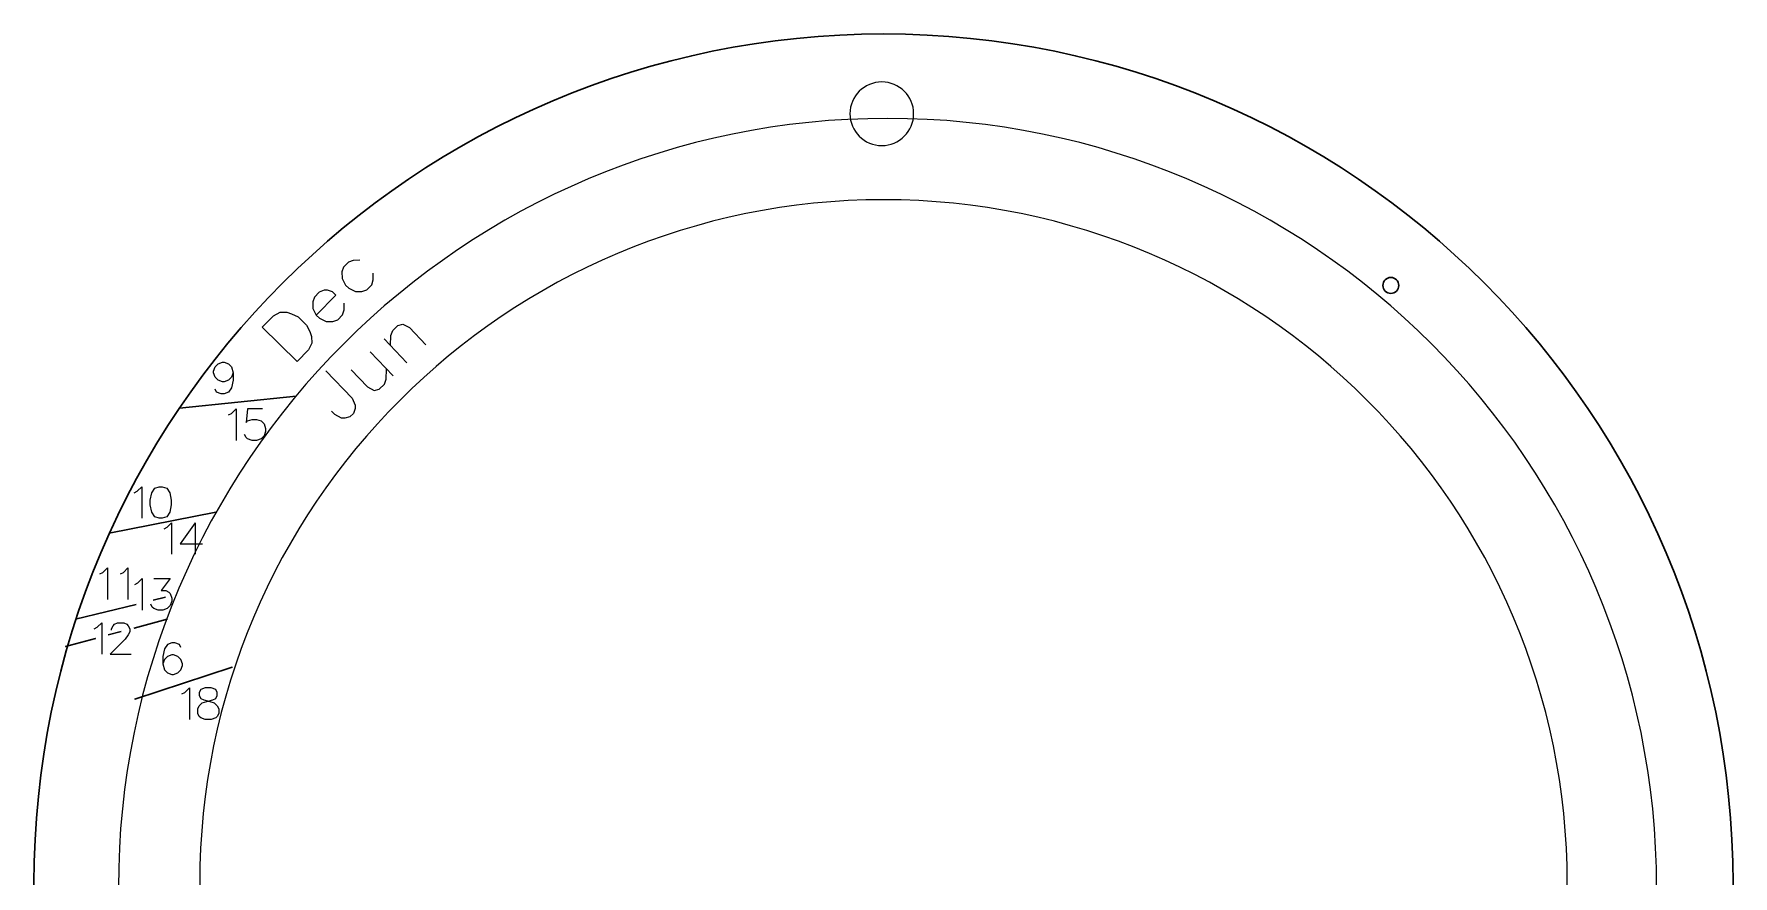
# Model space of a CAD drawing. Header units: centimetres. Extents: x -21.6 to 10.2, y -8.4 to 17.
# Drawn here: x -10.19 to -0.21, y -3.28 to 1.66 of the extents above; entities that cross this region are included whole.
import ezdxf

# ---------------------------------------------------------------- set-up
doc = ezdxf.new("R2010")
doc.units = ezdxf.units.CM
doc.header["$MEASUREMENT"] = 0
doc.layers.add('layer 1', color=7, linetype='Continuous')

msp = doc.modelspace()

# ---------------------------------------------------------------- linework, layer by layer
at = {"layer": 'layer 1', "lineweight": 30}
for points, knots in [([(-0.21474, -3.32664), (-0.21474, -6.07977), (-2.44745, -8.31248), (-5.20059, -8.31248), (-5.20059, -8.31248), (-7.95373, -8.31248), (-10.18643, -6.07977), (-10.18643, -3.32663), (-10.18643, -3.32663), (-10.18643, -0.57349), (-7.95373, 1.65921), (-5.20059, 1.65921), (-5.20059, 1.65921), (-2.44745, 1.65921), (-0.21474, -0.57349), (-0.21474, -3.32663), (-0.21474, -3.32663), (-0.21474, -3.32663), (-0.21474, -3.32664), (-0.21474, -3.32664)], [0, 0, 0, 0, 0.1666667, 0.1666667, 0.1666667, 0.1666667, 0.3333333, 0.3333333, 0.3333333, 0.3333333, 0.5, 0.5, 0.5, 0.5, 0.6666667, 0.6666667, 0.6666667, 0.6666667, 1, 1, 1, 1]), ([(-2.17634, 0.18344), (-2.17632, 0.15773), (-2.19717, 0.13688), (-2.22288, 0.13688), (-2.22288, 0.13688), (-2.24859, 0.13688), (-2.26944, 0.15773), (-2.26944, 0.18344), (-2.26944, 0.18344), (-2.26944, 0.20915), (-2.24859, 0.23), (-2.22288, 0.23), (-2.22288, 0.23), (-2.19717, 0.23), (-2.17632, 0.20915), (-2.17632, 0.18344), (-2.17632, 0.18344), (-2.17632, 0.18344), (-2.17634, 0.18344), (-2.17634, 0.18344)], [0, 0, 0, 0, 0.1666667, 0.1666667, 0.1666667, 0.1666667, 0.3333333, 0.3333333, 0.3333333, 0.3333333, 0.5, 0.5, 0.5, 0.5, 0.6666667, 0.6666667, 0.6666667, 0.6666667, 1, 1, 1, 1]), ([(-9.33308, -0.53777), (-9.33308, -0.53777), (-9.33308, -0.53777), (-9.33308, -0.53777), (-9.33308, -0.53777), (-9.33308, -0.53777), (-9.33308, -0.53777), (-9.33308, -0.53777)], [0, 0, 0, 0, 0.3333333, 0.3333333, 0.3333333, 0.3333333, 1, 1, 1, 1]), ([(-9.7459, -1.27128), (-9.7459, -1.27128), (-9.7459, -1.27128), (-9.7459, -1.27128), (-9.7459, -1.27128), (-9.7459, -1.27128), (-9.7459, -1.27128), (-9.7459, -1.27128)], [0, 0, 0, 0, 0.3333333, 0.3333333, 0.3333333, 0.3333333, 1, 1, 1, 1]), ([(-9.48696, -1.66454), (-9.48696, -1.66454), (-9.48696, -1.66454), (-9.48696, -1.66454), (-9.48696, -1.66454), (-9.48696, -1.66454), (-9.48696, -1.66454), (-9.48696, -1.66454)], [0, 0, 0, 0, 0.3333333, 0.3333333, 0.3333333, 0.3333333, 1, 1, 1, 1]), ([(-9.59929, -1.82732), (-9.59929, -1.82732), (-9.59929, -1.82732), (-9.59929, -1.82732), (-9.59929, -1.82732), (-9.59929, -1.82732), (-9.59929, -1.82732), (-9.59929, -1.82732)], [0, 0, 0, 0, 0.3333333, 0.3333333, 0.3333333, 0.3333333, 1, 1, 1, 1]), ([(-9.59517, -2.24475), (-9.59517, -2.24475), (-9.59517, -2.24475), (-9.59517, -2.24475), (-9.59517, -2.24475), (-9.59517, -2.24475), (-9.59517, -2.24475), (-9.59517, -2.24475)], [0, 0, 0, 0, 0.3333333, 0.3333333, 0.3333333, 0.3333333, 1, 1, 1, 1])]:
    msp.add_open_spline(points, degree=3, knots=knots, dxfattribs=at)
at = {"layer": 'layer 1', "lineweight": 25}
for points, knots in [([(-5.02361, 1.19111), (-5.02361, 1.19111), (-5.02361, 1.19111), (-5.02361, 1.19111), (-5.02361, 1.19111), (-5.02361, 1.08795), (-5.10726, 1.00429), (-5.21042, 1.00429), (-5.21042, 1.00429), (-5.21042, 1.00429), (-5.21042, 1.00429), (-5.21042, 1.00429), (-5.21042, 1.00429), (-5.21042, 1.00429), (-5.21042, 1.00429), (-5.21042, 1.00429), (-5.21042, 1.00429), (-5.31358, 1.00429), (-5.39724, 1.08795), (-5.39724, 1.19111), (-5.39724, 1.19111), (-5.39724, 1.19111), (-5.39724, 1.19111), (-5.39724, 1.19111), (-5.39724, 1.19111), (-5.39724, 1.19111), (-5.39724, 1.19111), (-5.39724, 1.19111), (-5.39724, 1.19111), (-5.39724, 1.29427), (-5.31358, 1.37793), (-5.21042, 1.37793), (-5.21042, 1.37793), (-5.21042, 1.37793), (-5.21042, 1.37793), (-5.21042, 1.37793), (-5.21042, 1.37793), (-5.21042, 1.37793), (-5.21042, 1.37793), (-5.21042, 1.37793), (-5.21042, 1.37793), (-5.10726, 1.37793), (-5.02361, 1.29427), (-5.02361, 1.19111), (-5.02361, 1.19111), (-5.02361, 1.19111), (-5.02361, 1.19111), (-5.02361, 1.19111)], [0, 0, 0, 0, 0.0769231, 0.0769231, 0.0769231, 0.0769231, 0.1538462, 0.1538462, 0.1538462, 0.1538462, 0.2307692, 0.2307692, 0.2307692, 0.2307692, 0.3076923, 0.3076923, 0.3076923, 0.3076923, 0.3846154, 0.3846154, 0.3846154, 0.3846154, 0.4615385, 0.4615385, 0.4615385, 0.4615385, 0.5384615, 0.5384615, 0.5384615, 0.5384615, 0.6153846, 0.6153846, 0.6153846, 0.6153846, 0.6923077, 0.6923077, 0.6923077, 0.6923077, 0.7692308, 0.7692308, 0.7692308, 0.7692308, 0.8461538, 0.8461538, 0.8461538, 0.8461538, 1, 1, 1, 1]), ([(-0.663, -3.3503), (-0.663, -3.35029), (-0.663, -3.35029), (-0.663, -3.35029), (-0.663, -3.35029), (-0.663, -5.84284), (-2.68438, -7.86422), (-5.17692, -7.86422), (-5.17692, -7.86422), (-5.17692, -7.86422), (-5.17692, -7.86422), (-5.17692, -7.86422), (-5.17692, -7.86422), (-7.66947, -7.86422), (-9.69085, -5.84284), (-9.69085, -3.35029), (-9.69085, -3.35029), (-9.69085, -3.35029), (-9.69085, -3.35029), (-9.69085, -3.35029), (-9.69085, -3.35029), (-9.69085, -0.85774), (-7.66947, 1.16363), (-5.17692, 1.16363), (-5.17692, 1.16363), (-5.17692, 1.16363), (-5.17692, 1.16363), (-5.17692, 1.16363), (-5.17692, 1.16363), (-2.68438, 1.16363), (-0.663, -0.85774), (-0.663, -3.35029), (-0.663, -3.35029), (-0.663, -3.35029), (-0.663, -3.3503), (-0.663, -3.3503)], [0, 0, 0, 0, 0.1, 0.1, 0.1, 0.1, 0.2, 0.2, 0.2, 0.2, 0.3, 0.3, 0.3, 0.3, 0.4, 0.4, 0.4, 0.4, 0.5, 0.5, 0.5, 0.5, 0.6, 0.6, 0.6, 0.6, 0.7, 0.7, 0.7, 0.7, 0.8, 0.8, 0.8, 0.8, 1, 1, 1, 1]), ([(-1.18772, -3.32664), (-1.18771, -5.54251), (-2.98471, -7.33951), (-5.20059, -7.33951), (-5.20059, -7.33951), (-7.41647, -7.33951), (-9.21346, -5.54251), (-9.21346, -3.32663), (-9.21346, -3.32663), (-9.21346, -1.11075), (-7.41647, 0.68624), (-5.20059, 0.68624), (-5.20059, 0.68624), (-2.98471, 0.68624), (-1.18771, -1.11075), (-1.18771, -3.32663), (-1.18771, -3.32663), (-1.18771, -3.32663), (-1.18772, -3.32664), (-1.18772, -3.32664)], [0, 0, 0, 0, 0.1666667, 0.1666667, 0.1666667, 0.1666667, 0.3333333, 0.3333333, 0.3333333, 0.3333333, 0.5, 0.5, 0.5, 0.5, 0.6666667, 0.6666667, 0.6666667, 0.6666667, 1, 1, 1, 1])]:
    msp.add_open_spline(points, degree=3, knots=knots, dxfattribs=at)
at = {"layer": 'layer 1', "lineweight": 13}
for points, knots in [([(-8.2737, 0.33124), (-8.2737, 0.33124), (-8.31227, 0.3307), (-8.31227, 0.3307), (-8.31227, 0.3307), (-8.31227, 0.3307), (-8.34106, 0.32066), (-8.34106, 0.32066), (-8.34106, 0.32066), (-8.34106, 0.32066), (-8.36958, 0.29133), (-8.36958, 0.29133), (-8.36958, 0.29133), (-8.36958, 0.29133), (-8.37882, 0.26227), (-8.37882, 0.26227), (-8.37882, 0.26227), (-8.37882, 0.26227), (-8.37828, 0.2237), (-8.37828, 0.2237), (-8.37828, 0.2237), (-8.37828, 0.2237), (-8.35846, 0.1854), (-8.35846, 0.1854), (-8.35846, 0.1854), (-8.35846, 0.1854), (-8.33891, 0.16639), (-8.33891, 0.16639), (-8.33891, 0.16639), (-8.33891, 0.16639), (-8.30008, 0.14764), (-8.30008, 0.14764), (-8.30008, 0.14764), (-8.30008, 0.14764), (-8.26151, 0.14818), (-8.26151, 0.14818), (-8.26151, 0.14818), (-8.26151, 0.14818), (-8.23272, 0.15822), (-8.23272, 0.15822), (-8.23272, 0.15822), (-8.23272, 0.15822), (-8.2042, 0.18755), (-8.2042, 0.18755), (-8.2042, 0.18755), (-8.2042, 0.18755), (-8.19496, 0.21661), (-8.19496, 0.21661), (-8.19496, 0.21661), (-8.19496, 0.21661), (-8.1955, 0.25518), (-8.1955, 0.25518)], [0, 0, 0, 0, 0.0714286, 0.0714286, 0.0714286, 0.0714286, 0.1428571, 0.1428571, 0.1428571, 0.1428571, 0.2142857, 0.2142857, 0.2142857, 0.2142857, 0.2857143, 0.2857143, 0.2857143, 0.2857143, 0.3571429, 0.3571429, 0.3571429, 0.3571429, 0.4285714, 0.4285714, 0.4285714, 0.4285714, 0.5, 0.5, 0.5, 0.5, 0.5714286, 0.5714286, 0.5714286, 0.5714286, 0.6428571, 0.6428571, 0.6428571, 0.6428571, 0.7142857, 0.7142857, 0.7142857, 0.7142857, 0.7857143, 0.7857143, 0.7857143, 0.7857143, 0.8571429, 0.8571429, 0.8571429, 0.8571429, 1, 1, 1, 1]), ([(-8.52958, 0.00944), (-8.52958, 0.00944), (-8.4155, 0.12675), (-8.4155, 0.12675), (-8.4155, 0.12675), (-8.4155, 0.12675), (-8.43505, 0.14577), (-8.43505, 0.14577), (-8.43505, 0.14577), (-8.43505, 0.14577), (-8.46411, 0.155), (-8.46411, 0.155), (-8.46411, 0.155), (-8.46411, 0.155), (-8.48339, 0.15474), (-8.48339, 0.15474), (-8.48339, 0.15474), (-8.48339, 0.15474), (-8.51218, 0.14469), (-8.51218, 0.14469), (-8.51218, 0.14469), (-8.51218, 0.14469), (-8.5407, 0.11536), (-8.5407, 0.11536), (-8.5407, 0.11536), (-8.5407, 0.11536), (-8.54994, 0.0863), (-8.54994, 0.0863), (-8.54994, 0.0863), (-8.54994, 0.0863), (-8.5494, 0.04773), (-8.5494, 0.04773), (-8.5494, 0.04773), (-8.5494, 0.04773), (-8.52958, 0.00943), (-8.52958, 0.00943), (-8.52958, 0.00943), (-8.52958, 0.00943), (-8.51003, -0.00958), (-8.51003, -0.00958), (-8.51003, -0.00958), (-8.51003, -0.00958), (-8.4712, -0.02833), (-8.4712, -0.02833), (-8.4712, -0.02833), (-8.4712, -0.02833), (-8.43263, -0.02779), (-8.43263, -0.02779), (-8.43263, -0.02779), (-8.43263, -0.02779), (-8.40384, -0.01775), (-8.40384, -0.01775), (-8.40384, -0.01775), (-8.40384, -0.01775), (-8.37532, 0.01158), (-8.37532, 0.01158), (-8.37532, 0.01158), (-8.37532, 0.01158), (-8.36608, 0.04064), (-8.36608, 0.04064), (-8.36608, 0.04064), (-8.36608, 0.04064), (-8.36662, 0.07921), (-8.36662, 0.07921)], [0, 0, 0, 0, 0.0588235, 0.0588235, 0.0588235, 0.0588235, 0.1176471, 0.1176471, 0.1176471, 0.1176471, 0.1764706, 0.1764706, 0.1764706, 0.1764706, 0.2352941, 0.2352941, 0.2352941, 0.2352941, 0.2941176, 0.2941176, 0.2941176, 0.2941176, 0.3529412, 0.3529412, 0.3529412, 0.3529412, 0.4117647, 0.4117647, 0.4117647, 0.4117647, 0.4705882, 0.4705882, 0.4705882, 0.4705882, 0.5294118, 0.5294118, 0.5294118, 0.5294118, 0.5882353, 0.5882353, 0.5882353, 0.5882353, 0.6470588, 0.6470588, 0.6470588, 0.6470588, 0.7058824, 0.7058824, 0.7058824, 0.7058824, 0.7647059, 0.7647059, 0.7647059, 0.7647059, 0.8235294, 0.8235294, 0.8235294, 0.8235294, 0.8823529, 0.8823529, 0.8823529, 0.8823529, 1, 1, 1, 1]), ([(-8.84681, -0.06248), (-8.84681, -0.06248), (-8.78026, 0.00595), (-8.78026, 0.00595), (-8.78026, 0.00595), (-8.78026, 0.00595), (-8.74196, 0.02577), (-8.74196, 0.02577), (-8.74196, 0.02577), (-8.74196, 0.02577), (-8.70339, 0.02631), (-8.70339, 0.02631), (-8.70339, 0.02631), (-8.70339, 0.02631), (-8.67433, 0.01707), (-8.67433, 0.01707), (-8.67433, 0.01707), (-8.67433, 0.01707), (-8.6355, -0.00168), (-8.6355, -0.00168), (-8.6355, -0.00168), (-8.6355, -0.00168), (-8.58662, -0.04921), (-8.58662, -0.04921), (-8.58662, -0.04921), (-8.58662, -0.04921), (-8.5668, -0.08751), (-8.5668, -0.08751), (-8.5668, -0.08751), (-8.5668, -0.08751), (-8.55676, -0.1163), (-8.55676, -0.1163), (-8.55676, -0.1163), (-8.55676, -0.1163), (-8.55622, -0.15487), (-8.55622, -0.15487), (-8.55622, -0.15487), (-8.55622, -0.15487), (-8.57497, -0.1937), (-8.57497, -0.1937), (-8.57497, -0.1937), (-8.57497, -0.1937), (-8.64152, -0.26213), (-8.64152, -0.26213)], [0, 0, 0, 0, 0.0833333, 0.0833333, 0.0833333, 0.0833333, 0.1666667, 0.1666667, 0.1666667, 0.1666667, 0.25, 0.25, 0.25, 0.25, 0.3333333, 0.3333333, 0.3333333, 0.3333333, 0.4166667, 0.4166667, 0.4166667, 0.4166667, 0.5, 0.5, 0.5, 0.5, 0.5833333, 0.5833333, 0.5833333, 0.5833333, 0.6666667, 0.6666667, 0.6666667, 0.6666667, 0.75, 0.75, 0.75, 0.75, 0.8333333, 0.8333333, 0.8333333, 0.8333333, 1, 1, 1, 1]), ([(-8.09342, -0.16971), (-8.09342, -0.16971), (-8.09175, -0.11053), (-8.09175, -0.11053), (-8.09175, -0.11053), (-8.09175, -0.11053), (-8.08105, -0.08122), (-8.08105, -0.08122), (-8.08105, -0.08122), (-8.08105, -0.08122), (-8.05062, -0.05247), (-8.05062, -0.05247), (-8.05062, -0.05247), (-8.05062, -0.05247), (-8.02075, -0.04344), (-8.02075, -0.04344), (-8.02075, -0.04344), (-8.02075, -0.04344), (-7.98186, -0.06428), (-7.98186, -0.06428), (-7.98186, -0.06428), (-7.98186, -0.06428), (-7.88602, -0.1657), (-7.88602, -0.1657)], [0, 0, 0, 0, 0.1428571, 0.1428571, 0.1428571, 0.1428571, 0.2857143, 0.2857143, 0.2857143, 0.2857143, 0.4285714, 0.4285714, 0.4285714, 0.4285714, 0.5714286, 0.5714286, 0.5714286, 0.5714286, 0.7142857, 0.7142857, 0.7142857, 0.7142857, 1, 1, 1, 1]), ([(-8.47266, -0.31691), (-8.47266, -0.31691), (-8.31933, -0.47918), (-8.31933, -0.47918), (-8.31933, -0.47918), (-8.31933, -0.47918), (-8.30072, -0.51919), (-8.30072, -0.51919), (-8.30072, -0.51919), (-8.30072, -0.51919), (-8.30127, -0.53891), (-8.30127, -0.53891), (-8.30127, -0.53891), (-8.30127, -0.53891), (-8.31197, -0.56822), (-8.31197, -0.56822), (-8.31197, -0.56822), (-8.31197, -0.56822), (-8.33226, -0.58739), (-8.33226, -0.58739), (-8.33226, -0.58739), (-8.33226, -0.58739), (-8.36212, -0.59641), (-8.36212, -0.59641), (-8.36212, -0.59641), (-8.36212, -0.59641), (-8.38185, -0.59585), (-8.38185, -0.59585), (-8.38185, -0.59585), (-8.38185, -0.59585), (-8.42074, -0.57501), (-8.42074, -0.57501), (-8.42074, -0.57501), (-8.42074, -0.57501), (-8.43991, -0.55473), (-8.43991, -0.55473)], [0, 0, 0, 0, 0.1, 0.1, 0.1, 0.1, 0.2, 0.2, 0.2, 0.2, 0.3, 0.3, 0.3, 0.3, 0.4, 0.4, 0.4, 0.4, 0.5, 0.5, 0.5, 0.5, 0.6, 0.6, 0.6, 0.6, 0.7, 0.7, 0.7, 0.7, 0.8, 0.8, 0.8, 0.8, 1, 1, 1, 1]), ([(-8.32444, -0.31123), (-8.32444, -0.31123), (-8.22861, -0.41265), (-8.22861, -0.41265), (-8.22861, -0.41265), (-8.22861, -0.41265), (-8.18972, -0.43349), (-8.18972, -0.43349), (-8.18972, -0.43349), (-8.18972, -0.43349), (-8.15985, -0.42447), (-8.15985, -0.42447), (-8.15985, -0.42447), (-8.15985, -0.42447), (-8.12942, -0.39572), (-8.12942, -0.39572), (-8.12942, -0.39572), (-8.12942, -0.39572), (-8.11872, -0.36641), (-8.11872, -0.36641), (-8.11872, -0.36641), (-8.11872, -0.36641), (-8.11705, -0.30723), (-8.11705, -0.30723)], [0, 0, 0, 0, 0.1428571, 0.1428571, 0.1428571, 0.1428571, 0.2857143, 0.2857143, 0.2857143, 0.2857143, 0.4285714, 0.4285714, 0.4285714, 0.4285714, 0.5714286, 0.5714286, 0.5714286, 0.5714286, 0.7142857, 0.7142857, 0.7142857, 0.7142857, 1, 1, 1, 1])]:
    msp.add_open_spline(points, degree=3, knots=knots, dxfattribs=at)
for points in [[(-8.84681, -0.06248), (-8.84681, -0.06248), (-8.64152, -0.26213), (-8.64152, -0.26213)], [(-8.13175, -0.12914), (-8.13175, -0.12914), (-7.99758, -0.27112), (-7.99758, -0.27112)], [(-8.21288, -0.20581), (-8.21288, -0.20581), (-8.07871, -0.3478), (-8.07871, -0.3478)]]:
    msp.add_open_spline(points, degree=3, dxfattribs=at)
at = {"layer": 'layer 1', "lineweight": 9}
for points, knots in [([(-9.01795, -0.32931), (-9.01795, -0.32931), (-9.02676, -0.35573), (-9.02676, -0.35573), (-9.02676, -0.35573), (-9.02676, -0.35573), (-9.04438, -0.37335), (-9.04438, -0.37335), (-9.04438, -0.37335), (-9.04438, -0.37335), (-9.0708, -0.38216), (-9.0708, -0.38216), (-9.0708, -0.38216), (-9.0708, -0.38216), (-9.07961, -0.38216), (-9.07961, -0.38216), (-9.07961, -0.38216), (-9.07961, -0.38216), (-9.10603, -0.37335), (-9.10603, -0.37335), (-9.10603, -0.37335), (-9.10603, -0.37335), (-9.12365, -0.35573), (-9.12365, -0.35573), (-9.12365, -0.35573), (-9.12365, -0.35573), (-9.13246, -0.32931), (-9.13246, -0.32931), (-9.13246, -0.32931), (-9.13246, -0.32931), (-9.13246, -0.3205), (-9.13246, -0.3205), (-9.13246, -0.3205), (-9.13246, -0.3205), (-9.12365, -0.29408), (-9.12365, -0.29408), (-9.12365, -0.29408), (-9.12365, -0.29408), (-9.10603, -0.27646), (-9.10603, -0.27646), (-9.10603, -0.27646), (-9.10603, -0.27646), (-9.07961, -0.26765), (-9.07961, -0.26765), (-9.07961, -0.26765), (-9.07961, -0.26765), (-9.0708, -0.26765), (-9.0708, -0.26765), (-9.0708, -0.26765), (-9.0708, -0.26765), (-9.04438, -0.27646), (-9.04438, -0.27646), (-9.04438, -0.27646), (-9.04438, -0.27646), (-9.02676, -0.29408), (-9.02676, -0.29408), (-9.02676, -0.29408), (-9.02676, -0.29408), (-9.01795, -0.32931), (-9.01795, -0.32931), (-9.01795, -0.32931), (-9.01795, -0.32931), (-9.01795, -0.37335), (-9.01795, -0.37335), (-9.01795, -0.37335), (-9.01795, -0.37335), (-9.02676, -0.41739), (-9.02676, -0.41739), (-9.02676, -0.41739), (-9.02676, -0.41739), (-9.04438, -0.44381), (-9.04438, -0.44381), (-9.04438, -0.44381), (-9.04438, -0.44381), (-9.0708, -0.45262), (-9.0708, -0.45262), (-9.0708, -0.45262), (-9.0708, -0.45262), (-9.08842, -0.45262), (-9.08842, -0.45262), (-9.08842, -0.45262), (-9.08842, -0.45262), (-9.11484, -0.44381), (-9.11484, -0.44381), (-9.11484, -0.44381), (-9.11484, -0.44381), (-9.12365, -0.42619), (-9.12365, -0.42619)], [0, 0, 0, 0, 0.0434783, 0.0434783, 0.0434783, 0.0434783, 0.0869565, 0.0869565, 0.0869565, 0.0869565, 0.1304348, 0.1304348, 0.1304348, 0.1304348, 0.173913, 0.173913, 0.173913, 0.173913, 0.2173913, 0.2173913, 0.2173913, 0.2173913, 0.2608696, 0.2608696, 0.2608696, 0.2608696, 0.3043478, 0.3043478, 0.3043478, 0.3043478, 0.3478261, 0.3478261, 0.3478261, 0.3478261, 0.3913043, 0.3913043, 0.3913043, 0.3913043, 0.4347826, 0.4347826, 0.4347826, 0.4347826, 0.4782609, 0.4782609, 0.4782609, 0.4782609, 0.5217391, 0.5217391, 0.5217391, 0.5217391, 0.5652174, 0.5652174, 0.5652174, 0.5652174, 0.6086957, 0.6086957, 0.6086957, 0.6086957, 0.6521739, 0.6521739, 0.6521739, 0.6521739, 0.6956522, 0.6956522, 0.6956522, 0.6956522, 0.7391304, 0.7391304, 0.7391304, 0.7391304, 0.7826087, 0.7826087, 0.7826087, 0.7826087, 0.826087, 0.826087, 0.826087, 0.826087, 0.8695652, 0.8695652, 0.8695652, 0.8695652, 0.9130435, 0.9130435, 0.9130435, 0.9130435, 1, 1, 1, 1]), ([(-9.04406, -0.57616), (-9.04406, -0.57616), (-9.02644, -0.56735), (-9.02644, -0.56735), (-9.02644, -0.56735), (-9.02644, -0.56735), (-9.00002, -0.54093), (-9.00002, -0.54093), (-9.00002, -0.54093), (-9.00002, -0.54093), (-9.00002, -0.72589), (-9.00002, -0.72589)], [0, 0, 0, 0, 0.25, 0.25, 0.25, 0.25, 0.5, 0.5, 0.5, 0.5, 1, 1, 1, 1]), ([(-8.84508, -0.54093), (-8.84508, -0.54093), (-8.93316, -0.54093), (-8.93316, -0.54093), (-8.93316, -0.54093), (-8.93316, -0.54093), (-8.94197, -0.6202), (-8.94197, -0.6202), (-8.94197, -0.6202), (-8.94197, -0.6202), (-8.93316, -0.61139), (-8.93316, -0.61139), (-8.93316, -0.61139), (-8.93316, -0.61139), (-8.90674, -0.60258), (-8.90674, -0.60258), (-8.90674, -0.60258), (-8.90674, -0.60258), (-8.88032, -0.60258), (-8.88032, -0.60258), (-8.88032, -0.60258), (-8.88032, -0.60258), (-8.8539, -0.61139), (-8.8539, -0.61139), (-8.8539, -0.61139), (-8.8539, -0.61139), (-8.83628, -0.62901), (-8.83628, -0.62901), (-8.83628, -0.62901), (-8.83628, -0.62901), (-8.82747, -0.65543), (-8.82747, -0.65543), (-8.82747, -0.65543), (-8.82747, -0.65543), (-8.82747, -0.67305), (-8.82747, -0.67305), (-8.82747, -0.67305), (-8.82747, -0.67305), (-8.83628, -0.69947), (-8.83628, -0.69947), (-8.83628, -0.69947), (-8.83628, -0.69947), (-8.8539, -0.71709), (-8.8539, -0.71709), (-8.8539, -0.71709), (-8.8539, -0.71709), (-8.88032, -0.7259), (-8.88032, -0.7259), (-8.88032, -0.7259), (-8.88032, -0.7259), (-8.90674, -0.7259), (-8.90674, -0.7259), (-8.90674, -0.7259), (-8.90674, -0.7259), (-8.93316, -0.71709), (-8.93316, -0.71709), (-8.93316, -0.71709), (-8.93316, -0.71709), (-8.94197, -0.70828), (-8.94197, -0.70828), (-8.94197, -0.70828), (-8.94197, -0.70828), (-8.95078, -0.69066), (-8.95078, -0.69066)], [0, 0, 0, 0, 0.0588235, 0.0588235, 0.0588235, 0.0588235, 0.1176471, 0.1176471, 0.1176471, 0.1176471, 0.1764706, 0.1764706, 0.1764706, 0.1764706, 0.2352941, 0.2352941, 0.2352941, 0.2352941, 0.2941176, 0.2941176, 0.2941176, 0.2941176, 0.3529412, 0.3529412, 0.3529412, 0.3529412, 0.4117647, 0.4117647, 0.4117647, 0.4117647, 0.4705882, 0.4705882, 0.4705882, 0.4705882, 0.5294118, 0.5294118, 0.5294118, 0.5294118, 0.5882353, 0.5882353, 0.5882353, 0.5882353, 0.6470588, 0.6470588, 0.6470588, 0.6470588, 0.7058824, 0.7058824, 0.7058824, 0.7058824, 0.7647059, 0.7647059, 0.7647059, 0.7647059, 0.8235294, 0.8235294, 0.8235294, 0.8235294, 0.8823529, 0.8823529, 0.8823529, 0.8823529, 1, 1, 1, 1]), ([(-9.59765, -1.03339), (-9.59765, -1.03339), (-9.58003, -1.02458), (-9.58003, -1.02458), (-9.58003, -1.02458), (-9.58003, -1.02458), (-9.55361, -0.99816), (-9.55361, -0.99816), (-9.55361, -0.99816), (-9.55361, -0.99816), (-9.55361, -1.18312), (-9.55361, -1.18312)], [0, 0, 0, 0, 0.25, 0.25, 0.25, 0.25, 0.5, 0.5, 0.5, 0.5, 1, 1, 1, 1]), ([(-9.45151, -0.99816), (-9.45151, -0.99816), (-9.47793, -1.00697), (-9.47793, -1.00697), (-9.47793, -1.00697), (-9.47793, -1.00697), (-9.49555, -1.03339), (-9.49555, -1.03339), (-9.49555, -1.03339), (-9.49555, -1.03339), (-9.50436, -1.07743), (-9.50436, -1.07743), (-9.50436, -1.07743), (-9.50436, -1.07743), (-9.50436, -1.10385), (-9.50436, -1.10385), (-9.50436, -1.10385), (-9.50436, -1.10385), (-9.49555, -1.14789), (-9.49555, -1.14789), (-9.49555, -1.14789), (-9.49555, -1.14789), (-9.47793, -1.17431), (-9.47793, -1.17431), (-9.47793, -1.17431), (-9.47793, -1.17431), (-9.45151, -1.18312), (-9.45151, -1.18312), (-9.45151, -1.18312), (-9.45151, -1.18312), (-9.43389, -1.18312), (-9.43389, -1.18312), (-9.43389, -1.18312), (-9.43389, -1.18312), (-9.40747, -1.17431), (-9.40747, -1.17431), (-9.40747, -1.17431), (-9.40747, -1.17431), (-9.38985, -1.14789), (-9.38985, -1.14789), (-9.38985, -1.14789), (-9.38985, -1.14789), (-9.38104, -1.10385), (-9.38104, -1.10385), (-9.38104, -1.10385), (-9.38104, -1.10385), (-9.38104, -1.07743), (-9.38104, -1.07743), (-9.38104, -1.07743), (-9.38104, -1.07743), (-9.38985, -1.03339), (-9.38985, -1.03339), (-9.38985, -1.03339), (-9.38985, -1.03339), (-9.40747, -1.00697), (-9.40747, -1.00697), (-9.40747, -1.00697), (-9.40747, -1.00697), (-9.43389, -0.99816), (-9.43389, -0.99816), (-9.43389, -0.99816), (-9.43389, -0.99816), (-9.45151, -0.99816), (-9.45151, -0.99816)], [0, 0, 0, 0, 0.0588235, 0.0588235, 0.0588235, 0.0588235, 0.1176471, 0.1176471, 0.1176471, 0.1176471, 0.1764706, 0.1764706, 0.1764706, 0.1764706, 0.2352941, 0.2352941, 0.2352941, 0.2352941, 0.2941176, 0.2941176, 0.2941176, 0.2941176, 0.3529412, 0.3529412, 0.3529412, 0.3529412, 0.4117647, 0.4117647, 0.4117647, 0.4117647, 0.4705882, 0.4705882, 0.4705882, 0.4705882, 0.5294118, 0.5294118, 0.5294118, 0.5294118, 0.5882353, 0.5882353, 0.5882353, 0.5882353, 0.6470588, 0.6470588, 0.6470588, 0.6470588, 0.7058824, 0.7058824, 0.7058824, 0.7058824, 0.7647059, 0.7647059, 0.7647059, 0.7647059, 0.8235294, 0.8235294, 0.8235294, 0.8235294, 0.8823529, 0.8823529, 0.8823529, 0.8823529, 1, 1, 1, 1]), ([(-9.42242, -1.24437), (-9.42242, -1.24437), (-9.4048, -1.23556), (-9.4048, -1.23556), (-9.4048, -1.23556), (-9.4048, -1.23556), (-9.37838, -1.20914), (-9.37838, -1.20914), (-9.37838, -1.20914), (-9.37838, -1.20914), (-9.37838, -1.3941), (-9.37838, -1.3941)], [0, 0, 0, 0, 0.25, 0.25, 0.25, 0.25, 0.5, 0.5, 0.5, 0.5, 1, 1, 1, 1]), ([(-9.24105, -1.20914), (-9.24105, -1.20914), (-9.32913, -1.33245), (-9.32913, -1.33245), (-9.32913, -1.33245), (-9.32913, -1.33245), (-9.19701, -1.33245), (-9.19701, -1.33245)], [0, 0, 0, 0, 0.3333333, 0.3333333, 0.3333333, 0.3333333, 1, 1, 1, 1]), ([(-9.79917, -1.50983), (-9.79917, -1.50983), (-9.78155, -1.50102), (-9.78155, -1.50102), (-9.78155, -1.50102), (-9.78155, -1.50102), (-9.75513, -1.4746), (-9.75513, -1.4746), (-9.75513, -1.4746), (-9.75513, -1.4746), (-9.75513, -1.65956), (-9.75513, -1.65956)], [0, 0, 0, 0, 0.25, 0.25, 0.25, 0.25, 0.5, 0.5, 0.5, 0.5, 1, 1, 1, 1]), ([(-9.67946, -1.50983), (-9.67946, -1.50983), (-9.66184, -1.50102), (-9.66184, -1.50102), (-9.66184, -1.50102), (-9.66184, -1.50102), (-9.63542, -1.4746), (-9.63542, -1.4746), (-9.63542, -1.4746), (-9.63542, -1.4746), (-9.63542, -1.65956), (-9.63542, -1.65956)], [0, 0, 0, 0, 0.25, 0.25, 0.25, 0.25, 0.5, 0.5, 0.5, 0.5, 1, 1, 1, 1]), ([(-9.59457, -1.57184), (-9.59457, -1.57184), (-9.57695, -1.56303), (-9.57695, -1.56303), (-9.57695, -1.56303), (-9.57695, -1.56303), (-9.55053, -1.53661), (-9.55053, -1.53661), (-9.55053, -1.53661), (-9.55053, -1.53661), (-9.55053, -1.72157), (-9.55053, -1.72157)], [0, 0, 0, 0, 0.25, 0.25, 0.25, 0.25, 0.5, 0.5, 0.5, 0.5, 1, 1, 1, 1]), ([(-9.48366, -1.53661), (-9.48366, -1.53661), (-9.38677, -1.53661), (-9.38677, -1.53661), (-9.38677, -1.53661), (-9.38677, -1.53661), (-9.43962, -1.60707), (-9.43962, -1.60707), (-9.43962, -1.60707), (-9.43962, -1.60707), (-9.4132, -1.60707), (-9.4132, -1.60707), (-9.4132, -1.60707), (-9.4132, -1.60707), (-9.39558, -1.61588), (-9.39558, -1.61588), (-9.39558, -1.61588), (-9.39558, -1.61588), (-9.38677, -1.62469), (-9.38677, -1.62469), (-9.38677, -1.62469), (-9.38677, -1.62469), (-9.37796, -1.65111), (-9.37796, -1.65111), (-9.37796, -1.65111), (-9.37796, -1.65111), (-9.37796, -1.66873), (-9.37796, -1.66873), (-9.37796, -1.66873), (-9.37796, -1.66873), (-9.38677, -1.69515), (-9.38677, -1.69515), (-9.38677, -1.69515), (-9.38677, -1.69515), (-9.40439, -1.71277), (-9.40439, -1.71277), (-9.40439, -1.71277), (-9.40439, -1.71277), (-9.43081, -1.72158), (-9.43081, -1.72158), (-9.43081, -1.72158), (-9.43081, -1.72158), (-9.45723, -1.72158), (-9.45723, -1.72158), (-9.45723, -1.72158), (-9.45723, -1.72158), (-9.48365, -1.71277), (-9.48365, -1.71277), (-9.48365, -1.71277), (-9.48365, -1.71277), (-9.49246, -1.70396), (-9.49246, -1.70396), (-9.49246, -1.70396), (-9.49246, -1.70396), (-9.50127, -1.68634), (-9.50127, -1.68634)], [0, 0, 0, 0, 0.0666667, 0.0666667, 0.0666667, 0.0666667, 0.1333333, 0.1333333, 0.1333333, 0.1333333, 0.2, 0.2, 0.2, 0.2, 0.2666667, 0.2666667, 0.2666667, 0.2666667, 0.3333333, 0.3333333, 0.3333333, 0.3333333, 0.4, 0.4, 0.4, 0.4, 0.4666667, 0.4666667, 0.4666667, 0.4666667, 0.5333333, 0.5333333, 0.5333333, 0.5333333, 0.6, 0.6, 0.6, 0.6, 0.6666667, 0.6666667, 0.6666667, 0.6666667, 0.7333333, 0.7333333, 0.7333333, 0.7333333, 0.8, 0.8, 0.8, 0.8, 0.8666667, 0.8666667, 0.8666667, 0.8666667, 1, 1, 1, 1]), ([(-9.83262, -1.83138), (-9.83262, -1.83138), (-9.815, -1.82257), (-9.815, -1.82257), (-9.815, -1.82257), (-9.815, -1.82257), (-9.78858, -1.79615), (-9.78858, -1.79615), (-9.78858, -1.79615), (-9.78858, -1.79615), (-9.78858, -1.98111), (-9.78858, -1.98111)], [0, 0, 0, 0, 0.25, 0.25, 0.25, 0.25, 0.5, 0.5, 0.5, 0.5, 1, 1, 1, 1]), ([(-9.73053, -1.84019), (-9.73053, -1.84019), (-9.73053, -1.83138), (-9.73053, -1.83138), (-9.73053, -1.83138), (-9.73053, -1.83138), (-9.72172, -1.81376), (-9.72172, -1.81376), (-9.72172, -1.81376), (-9.72172, -1.81376), (-9.71291, -1.80495), (-9.71291, -1.80495), (-9.71291, -1.80495), (-9.71291, -1.80495), (-9.69529, -1.79614), (-9.69529, -1.79614), (-9.69529, -1.79614), (-9.69529, -1.79614), (-9.66006, -1.79614), (-9.66006, -1.79614), (-9.66006, -1.79614), (-9.66006, -1.79614), (-9.64244, -1.80495), (-9.64244, -1.80495), (-9.64244, -1.80495), (-9.64244, -1.80495), (-9.63363, -1.81376), (-9.63363, -1.81376), (-9.63363, -1.81376), (-9.63363, -1.81376), (-9.62482, -1.83138), (-9.62482, -1.83138), (-9.62482, -1.83138), (-9.62482, -1.83138), (-9.62482, -1.849), (-9.62482, -1.849), (-9.62482, -1.849), (-9.62482, -1.849), (-9.63363, -1.86662), (-9.63363, -1.86662), (-9.63363, -1.86662), (-9.63363, -1.86662), (-9.65125, -1.89304), (-9.65125, -1.89304), (-9.65125, -1.89304), (-9.65125, -1.89304), (-9.73933, -1.98112), (-9.73933, -1.98112), (-9.73933, -1.98112), (-9.73933, -1.98112), (-9.61602, -1.98112), (-9.61602, -1.98112)], [0, 0, 0, 0, 0.0714286, 0.0714286, 0.0714286, 0.0714286, 0.1428571, 0.1428571, 0.1428571, 0.1428571, 0.2142857, 0.2142857, 0.2142857, 0.2142857, 0.2857143, 0.2857143, 0.2857143, 0.2857143, 0.3571429, 0.3571429, 0.3571429, 0.3571429, 0.4285714, 0.4285714, 0.4285714, 0.4285714, 0.5, 0.5, 0.5, 0.5, 0.5714286, 0.5714286, 0.5714286, 0.5714286, 0.6428571, 0.6428571, 0.6428571, 0.6428571, 0.7142857, 0.7142857, 0.7142857, 0.7142857, 0.7857143, 0.7857143, 0.7857143, 0.7857143, 0.8571429, 0.8571429, 0.8571429, 0.8571429, 1, 1, 1, 1]), ([(-9.32404, -1.94138), (-9.32404, -1.94138), (-9.33285, -1.92376), (-9.33285, -1.92376), (-9.33285, -1.92376), (-9.33285, -1.92376), (-9.35927, -1.91495), (-9.35927, -1.91495), (-9.35927, -1.91495), (-9.35927, -1.91495), (-9.37689, -1.91495), (-9.37689, -1.91495), (-9.37689, -1.91495), (-9.37689, -1.91495), (-9.40331, -1.92376), (-9.40331, -1.92376), (-9.40331, -1.92376), (-9.40331, -1.92376), (-9.42093, -1.95018), (-9.42093, -1.95018), (-9.42093, -1.95018), (-9.42093, -1.95018), (-9.42974, -1.99422), (-9.42974, -1.99422), (-9.42974, -1.99422), (-9.42974, -1.99422), (-9.42974, -2.03826), (-9.42974, -2.03826), (-9.42974, -2.03826), (-9.42974, -2.03826), (-9.42093, -2.07349), (-9.42093, -2.07349), (-9.42093, -2.07349), (-9.42093, -2.07349), (-9.40331, -2.09111), (-9.40331, -2.09111), (-9.40331, -2.09111), (-9.40331, -2.09111), (-9.37689, -2.09992), (-9.37689, -2.09992), (-9.37689, -2.09992), (-9.37689, -2.09992), (-9.36808, -2.09992), (-9.36808, -2.09992), (-9.36808, -2.09992), (-9.36808, -2.09992), (-9.34166, -2.09111), (-9.34166, -2.09111), (-9.34166, -2.09111), (-9.34166, -2.09111), (-9.32404, -2.07349), (-9.32404, -2.07349), (-9.32404, -2.07349), (-9.32404, -2.07349), (-9.31523, -2.04707), (-9.31523, -2.04707), (-9.31523, -2.04707), (-9.31523, -2.04707), (-9.31523, -2.03826), (-9.31523, -2.03826), (-9.31523, -2.03826), (-9.31523, -2.03826), (-9.32404, -2.01184), (-9.32404, -2.01184), (-9.32404, -2.01184), (-9.32404, -2.01184), (-9.34166, -1.99422), (-9.34166, -1.99422), (-9.34166, -1.99422), (-9.34166, -1.99422), (-9.36808, -1.98541), (-9.36808, -1.98541), (-9.36808, -1.98541), (-9.36808, -1.98541), (-9.37689, -1.98541), (-9.37689, -1.98541), (-9.37689, -1.98541), (-9.37689, -1.98541), (-9.40331, -1.99422), (-9.40331, -1.99422), (-9.40331, -1.99422), (-9.40331, -1.99422), (-9.42093, -2.01184), (-9.42093, -2.01184), (-9.42093, -2.01184), (-9.42093, -2.01184), (-9.42974, -2.03826), (-9.42974, -2.03826)], [0, 0, 0, 0, 0.0434783, 0.0434783, 0.0434783, 0.0434783, 0.0869565, 0.0869565, 0.0869565, 0.0869565, 0.1304348, 0.1304348, 0.1304348, 0.1304348, 0.173913, 0.173913, 0.173913, 0.173913, 0.2173913, 0.2173913, 0.2173913, 0.2173913, 0.2608696, 0.2608696, 0.2608696, 0.2608696, 0.3043478, 0.3043478, 0.3043478, 0.3043478, 0.3478261, 0.3478261, 0.3478261, 0.3478261, 0.3913043, 0.3913043, 0.3913043, 0.3913043, 0.4347826, 0.4347826, 0.4347826, 0.4347826, 0.4782609, 0.4782609, 0.4782609, 0.4782609, 0.5217391, 0.5217391, 0.5217391, 0.5217391, 0.5652174, 0.5652174, 0.5652174, 0.5652174, 0.6086957, 0.6086957, 0.6086957, 0.6086957, 0.6521739, 0.6521739, 0.6521739, 0.6521739, 0.6956522, 0.6956522, 0.6956522, 0.6956522, 0.7391304, 0.7391304, 0.7391304, 0.7391304, 0.7826087, 0.7826087, 0.7826087, 0.7826087, 0.826087, 0.826087, 0.826087, 0.826087, 0.8695652, 0.8695652, 0.8695652, 0.8695652, 0.9130435, 0.9130435, 0.9130435, 0.9130435, 1, 1, 1, 1]), ([(-9.31855, -2.21413), (-9.31855, -2.21413), (-9.30093, -2.20532), (-9.30093, -2.20532), (-9.30093, -2.20532), (-9.30093, -2.20532), (-9.27451, -2.1789), (-9.27451, -2.1789), (-9.27451, -2.1789), (-9.27451, -2.1789), (-9.27451, -2.36386), (-9.27451, -2.36386)], [0, 0, 0, 0, 0.25, 0.25, 0.25, 0.25, 0.5, 0.5, 0.5, 0.5, 1, 1, 1, 1]), ([(-9.18123, -2.1789), (-9.18123, -2.1789), (-9.20765, -2.18771), (-9.20765, -2.18771), (-9.20765, -2.18771), (-9.20765, -2.18771), (-9.21646, -2.20533), (-9.21646, -2.20533), (-9.21646, -2.20533), (-9.21646, -2.20533), (-9.21646, -2.22295), (-9.21646, -2.22295), (-9.21646, -2.22295), (-9.21646, -2.22295), (-9.20765, -2.24057), (-9.20765, -2.24057), (-9.20765, -2.24057), (-9.20765, -2.24057), (-9.19003, -2.24938), (-9.19003, -2.24938), (-9.19003, -2.24938), (-9.19003, -2.24938), (-9.1548, -2.25819), (-9.1548, -2.25819), (-9.1548, -2.25819), (-9.1548, -2.25819), (-9.12838, -2.267), (-9.12838, -2.267), (-9.12838, -2.267), (-9.12838, -2.267), (-9.11076, -2.28462), (-9.11076, -2.28462), (-9.11076, -2.28462), (-9.11076, -2.28462), (-9.10195, -2.30224), (-9.10195, -2.30224), (-9.10195, -2.30224), (-9.10195, -2.30224), (-9.10195, -2.32866), (-9.10195, -2.32866), (-9.10195, -2.32866), (-9.10195, -2.32866), (-9.11076, -2.34628), (-9.11076, -2.34628), (-9.11076, -2.34628), (-9.11076, -2.34628), (-9.11957, -2.35509), (-9.11957, -2.35509), (-9.11957, -2.35509), (-9.11957, -2.35509), (-9.14599, -2.3639), (-9.14599, -2.3639), (-9.14599, -2.3639), (-9.14599, -2.3639), (-9.18122, -2.3639), (-9.18122, -2.3639), (-9.18122, -2.3639), (-9.18122, -2.3639), (-9.20764, -2.35509), (-9.20764, -2.35509), (-9.20764, -2.35509), (-9.20764, -2.35509), (-9.21645, -2.34628), (-9.21645, -2.34628), (-9.21645, -2.34628), (-9.21645, -2.34628), (-9.22526, -2.32866), (-9.22526, -2.32866), (-9.22526, -2.32866), (-9.22526, -2.32866), (-9.22526, -2.30224), (-9.22526, -2.30224), (-9.22526, -2.30224), (-9.22526, -2.30224), (-9.21645, -2.28462), (-9.21645, -2.28462), (-9.21645, -2.28462), (-9.21645, -2.28462), (-9.19883, -2.267), (-9.19883, -2.267), (-9.19883, -2.267), (-9.19883, -2.267), (-9.17241, -2.25819), (-9.17241, -2.25819), (-9.17241, -2.25819), (-9.17241, -2.25819), (-9.13718, -2.24938), (-9.13718, -2.24938), (-9.13718, -2.24938), (-9.13718, -2.24938), (-9.11956, -2.24057), (-9.11956, -2.24057), (-9.11956, -2.24057), (-9.11956, -2.24057), (-9.11075, -2.22295), (-9.11075, -2.22295), (-9.11075, -2.22295), (-9.11075, -2.22295), (-9.11075, -2.20533), (-9.11075, -2.20533), (-9.11075, -2.20533), (-9.11075, -2.20533), (-9.11956, -2.18771), (-9.11956, -2.18771), (-9.11956, -2.18771), (-9.11956, -2.18771), (-9.14598, -2.1789), (-9.14598, -2.1789), (-9.14598, -2.1789), (-9.14598, -2.1789), (-9.18121, -2.1789), (-9.18121, -2.1789)], [0, 0, 0, 0, 0.0344828, 0.0344828, 0.0344828, 0.0344828, 0.0689655, 0.0689655, 0.0689655, 0.0689655, 0.1034483, 0.1034483, 0.1034483, 0.1034483, 0.137931, 0.137931, 0.137931, 0.137931, 0.1724138, 0.1724138, 0.1724138, 0.1724138, 0.2068966, 0.2068966, 0.2068966, 0.2068966, 0.2413793, 0.2413793, 0.2413793, 0.2413793, 0.2758621, 0.2758621, 0.2758621, 0.2758621, 0.3103448, 0.3103448, 0.3103448, 0.3103448, 0.3448276, 0.3448276, 0.3448276, 0.3448276, 0.3793103, 0.3793103, 0.3793103, 0.3793103, 0.4137931, 0.4137931, 0.4137931, 0.4137931, 0.4482759, 0.4482759, 0.4482759, 0.4482759, 0.4827586, 0.4827586, 0.4827586, 0.4827586, 0.5172414, 0.5172414, 0.5172414, 0.5172414, 0.5517241, 0.5517241, 0.5517241, 0.5517241, 0.5862069, 0.5862069, 0.5862069, 0.5862069, 0.6206897, 0.6206897, 0.6206897, 0.6206897, 0.6551724, 0.6551724, 0.6551724, 0.6551724, 0.6896552, 0.6896552, 0.6896552, 0.6896552, 0.7241379, 0.7241379, 0.7241379, 0.7241379, 0.7586207, 0.7586207, 0.7586207, 0.7586207, 0.7931034, 0.7931034, 0.7931034, 0.7931034, 0.8275862, 0.8275862, 0.8275862, 0.8275862, 0.862069, 0.862069, 0.862069, 0.862069, 0.8965517, 0.8965517, 0.8965517, 0.8965517, 0.9310345, 0.9310345, 0.9310345, 0.9310345, 1, 1, 1, 1])]:
    msp.add_open_spline(points, degree=3, knots=knots, dxfattribs=at)
at = {"layer": 'layer 1'}
for points in [[(-9.33308, -0.53777), (-9.33308, -0.53777), (-8.6484, -0.46607), (-8.6484, -0.46607), (-8.6484, -0.46607), (-8.6484, -0.46607), (-9.33308, -0.53777), (-9.33308, -0.53777)], [(-9.33308, -0.53777), (-9.33308, -0.53777), (-9.33308, -0.53777), (-9.33308, -0.53777), (-9.33308, -0.53777), (-9.33308, -0.53777), (-9.33308, -0.53777), (-9.33308, -0.53777)], [(-9.7459, -1.27128), (-9.7459, -1.27128), (-9.11977, -1.14745), (-9.11977, -1.14745), (-9.11977, -1.14745), (-9.11977, -1.14745), (-9.7459, -1.27128), (-9.7459, -1.27128)], [(-9.7459, -1.27128), (-9.7459, -1.27128), (-9.7459, -1.27128), (-9.7459, -1.27128), (-9.7459, -1.27128), (-9.7459, -1.27128), (-9.7459, -1.27128), (-9.7459, -1.27128)], [(-9.94252, -1.77459), (-9.94252, -1.77459), (-9.58631, -1.68854), (-9.58631, -1.68854), (-9.58631, -1.68854), (-9.58631, -1.68854), (-9.94252, -1.77459), (-9.94252, -1.77459)], [(-9.48696, -1.66454), (-9.48696, -1.66454), (-9.41475, -1.6471), (-9.41475, -1.6471), (-9.41475, -1.6471), (-9.41475, -1.6471), (-9.48696, -1.66454), (-9.48696, -1.66454)], [(-9.48696, -1.66454), (-9.48696, -1.66454), (-9.48696, -1.66454), (-9.48696, -1.66454), (-9.48696, -1.66454), (-9.48696, -1.66454), (-9.48696, -1.66454), (-9.48696, -1.66454)], [(-9.59929, -1.82732), (-9.59929, -1.82732), (-9.40515, -1.77539), (-9.40515, -1.77539), (-9.40515, -1.77539), (-9.40515, -1.77539), (-9.59929, -1.82732), (-9.59929, -1.82732)], [(-10.00218, -1.93509), (-10.00218, -1.93509), (-9.82613, -1.888), (-9.82613, -1.888), (-9.82613, -1.888), (-9.82613, -1.888), (-10.00218, -1.93509), (-10.00218, -1.93509)], [(-9.75051, -1.86778), (-9.75051, -1.86778), (-9.6749, -1.84755), (-9.6749, -1.84755), (-9.6749, -1.84755), (-9.6749, -1.84755), (-9.75051, -1.86778), (-9.75051, -1.86778)], [(-9.59929, -1.82732), (-9.59929, -1.82732), (-9.59929, -1.82732), (-9.59929, -1.82732), (-9.59929, -1.82732), (-9.59929, -1.82732), (-9.59929, -1.82732), (-9.59929, -1.82732)], [(-9.59517, -2.24475), (-9.59517, -2.24475), (-9.02338, -2.05676), (-9.02338, -2.05676), (-9.02338, -2.05676), (-9.02338, -2.05676), (-9.59517, -2.24475), (-9.59517, -2.24475)], [(-9.59517, -2.24475), (-9.59517, -2.24475), (-9.59517, -2.24475), (-9.59517, -2.24475), (-9.59517, -2.24475), (-9.59517, -2.24475), (-9.59517, -2.24475), (-9.59517, -2.24475)]]:
    msp.add_open_spline(points, degree=3, knots=[0, 0, 0, 0, 0.3333333, 0.3333333, 0.3333333, 0.3333333, 1, 1, 1, 1], dxfattribs=at)
at = {"layer": 'layer 1', "lineweight": 30}
for points in [[(-9.33308, -0.53777), (-9.33308, -0.53777), (-8.6484, -0.46607), (-8.6484, -0.46607)], [(-9.7459, -1.27128), (-9.7459, -1.27128), (-9.11977, -1.14745), (-9.11977, -1.14745)], [(-9.94252, -1.77459), (-9.94252, -1.77459), (-9.58631, -1.68854), (-9.58631, -1.68854)], [(-9.48696, -1.66454), (-9.48696, -1.66454), (-9.41475, -1.6471), (-9.41475, -1.6471)], [(-9.59929, -1.82732), (-9.59929, -1.82732), (-9.40515, -1.77539), (-9.40515, -1.77539)], [(-10.00218, -1.93509), (-10.00218, -1.93509), (-9.82613, -1.888), (-9.82613, -1.888)], [(-9.75051, -1.86778), (-9.75051, -1.86778), (-9.6749, -1.84755), (-9.6749, -1.84755)], [(-9.59517, -2.24475), (-9.59517, -2.24475), (-9.02338, -2.05676), (-9.02338, -2.05676)]]:
    msp.add_open_spline(points, degree=3, dxfattribs=at)
at = {"layer": 'layer 1', "lineweight": 9}
msp.add_open_spline([(-9.24105, -1.20914), (-9.24105, -1.20914), (-9.24105, -1.3941), (-9.24105, -1.3941)], degree=3, dxfattribs=at)

doc.saveas('drawing.dxf')
